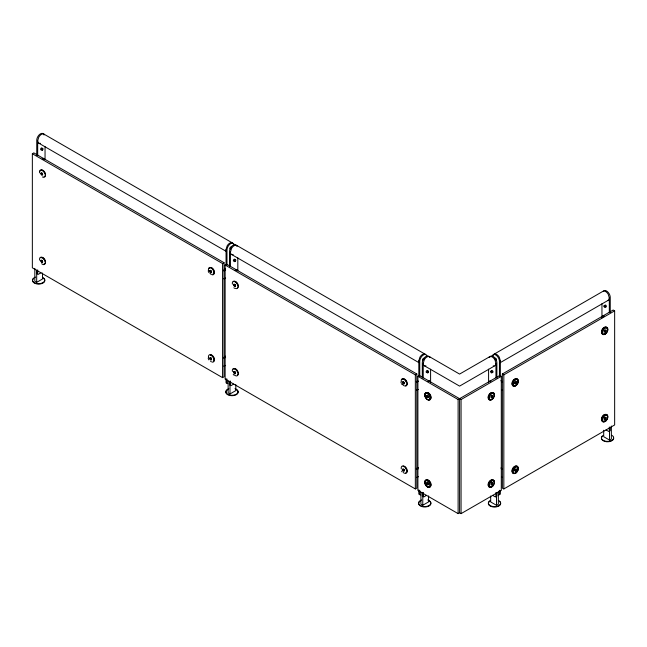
<?xml version="1.0" encoding="UTF-8"?>
<svg xmlns="http://www.w3.org/2000/svg" width="647" height="647" viewBox="0 0 647 647"><rect width="100%" height="100%" fill="white"/><g stroke="black" fill="none" stroke-linecap="round" stroke-linejoin="round"><path stroke-width="0.97" d="M34.825 268.368L34.825 281.275L36.685 282.343L42.484 278.994L42.484 273.018M36.685 282.343L36.685 270.438M37.68 269.888L37.68 273.754A1.148 0.663 -60 0 0 38.496 274.223L40.955 272.799M226.046 265.06L226.046 249.524L227.121 245.892A5.208 3.009 -60 0 1 232.33 242.884L232.92 243.418M228.14 380.978L228.14 392.883L230 393.958L235.799 390.61L235.799 384.625M230 393.958L230 381.051M230.453 381.18L230.453 385.038A1.148 0.663 -60 0 0 231.262 385.507L233.729 384.092M418.819 376.352L418.819 360.816L419.895 357.184A5.208 3.009 -60 0 1 425.103 354.168L425.694 354.71M420.914 492.262L420.914 504.175L422.774 505.25L428.573 501.902L428.573 495.917M422.774 505.25L422.774 492.343M423.227 492.464L423.227 496.33A1.148 0.663 -60 0 0 424.036 496.799L426.494 495.376M423.227 377.921L423.227 363.355L424.303 359.724A5.208 3.009 -60 0 1 429.511 356.715L459.588 374.079L489.666 356.723A5.208 3.009 60 0 1 494.874 359.732L495.95 363.355L495.95 377.937M430.595 382.272L430.595 369.178M461.06 513.637L461.06 399.547L419.369 375.462L417.897 376.311L458.116 399.531L499.808 375.47L501.288 376.328L501.288 490.418L461.06 513.637L459.588 512.788L459.588 398.698M490.685 495.998L490.685 501.951L496.484 505.299L498.344 504.231L498.344 491.267M500.357 490.895L500.357 493.79A1.148 0.663 60 0 1 499.549 494.259M603.7 430.263L603.7 436.701L609.506 440.049L611.358 438.981L611.358 426.017M37.68 155.345L37.68 140.771L38.763 137.14A5.208 3.009 -60 0 1 43.964 134.131L232.33 242.884M230.453 266.637L230.453 252.063L231.529 248.432A5.208 3.009 -60 0 1 236.737 245.423L425.103 354.176M210.938 358.074L211.221 358.818M493.119 355.526L494.073 354.176L603.028 291.271A5.208 3.009 60 0 1 608.237 294.28L609.32 297.903L609.32 312.477M515.368 382.579L515.473 382.07M515.368 469.884L515.473 469.374M491.405 396.49L491.405 395.673M492.375 483.309L491.534 483.058L492.375 483.309L492.375 483.948L491.421 484.498L491.405 482.986M491.898 395.964L491.421 397.193L492.375 396.643L492.375 396.004L491.534 395.754L492.375 396.004M492.011 395.794L491.898 397.242M514.688 382.765L516.249 382.223L515.772 383.453L514.931 383.202L514.931 382.563M514.931 383.202L516.249 382.223M604.419 330.892L604.896 330.293L605.746 330.552L605.26 331.782L604.783 331.102L605.746 330.552M604.419 331.531L605.374 330.334M491.421 483.867L491.898 483.269M492.011 483.099L491.898 484.546M514.931 470.506L515.885 469.318L516.249 470.167L515.772 470.757L514.931 470.506L515.408 469.269M515.295 470.717L516.249 469.528M604.419 418.197L604.896 417.598L605.746 417.857L605.26 419.086L604.783 419.046L605.26 417.808M604.419 418.835L605.746 417.857M515.279 470.013L514.688 470.07M489.083 357.257L489.666 356.723M225.617 278.064L224.913 278.485A1.723 0.995 0.2 0 1 223.692 278.776M225.617 365.369L224.913 365.79A1.723 0.995 0.2 0 1 223.692 366.081M418.391 389.357L417.687 389.777A1.723 0.995 0.2 0 1 416.466 390.068M418.391 476.661L417.687 477.082A1.723 0.995 0.2 0 1 416.466 477.373M32.35 153.727L33.822 152.878L224.048 262.706L224.048 376.797L222.568 377.646L32.35 267.826L32.35 153.727L222.568 263.555L224.048 262.706M41.254 173.42L42.217 173.97L41.74 174.65L41.254 173.42L42.104 173.161L42.581 173.76M41.254 174.059L41.626 173.21M41.74 174.65L42.581 174.399M42.144 261.081L42.217 261.914L41.74 261.954L41.254 260.725L42.104 260.466L42.581 261.065M41.254 260.725L42.104 260.466M41.254 261.364L41.626 260.515M41.74 261.954L42.581 261.703M210.154 270.923L211.108 271.473L210.631 272.161L210.154 271.562L210.526 270.713L211.48 271.902M210.631 270.883L211.48 271.263M225.124 265.019L226.596 264.17L416.814 373.99L416.814 488.089L415.342 488.938L225.124 379.118L225.124 265.019L415.342 374.848L416.814 373.99M224.307 270.082L223.506 270.252M234.028 284.712L234.877 284.454L235.354 285.052L234.982 285.901L234.028 285.351L234.028 284.712L234.877 284.454M234.028 285.351L234.4 284.494M234.505 285.942L235.354 285.691L234.982 285.901M210.154 358.228L211.108 358.778L210.631 359.465L210.154 358.867L210.526 358.017L211.48 359.206M224.307 357.387L223.506 357.556M234.028 372.017L234.877 371.758L235.354 372.357L234.982 373.206L234.028 372.656L234.028 372.017L234.877 371.758M234.028 372.656L234.4 371.799M234.505 373.246L235.354 372.995L234.982 373.206M402.927 382.215L403.882 382.765L403.404 383.445L402.927 382.854L403.291 382.005L404.254 383.194M403.404 382.175L404.254 382.555M417.08 381.366L416.28 381.536M426.802 395.996L427.651 395.746L428.128 396.336L427.756 397.193L426.802 396.635L426.802 395.996L427.651 395.746M426.802 396.635L427.166 395.786M427.279 397.234L428.128 396.975L427.756 397.193M500.155 362.692L608.237 300.289M502.363 373.998L613.178 310.018L614.65 310.867L614.65 424.958L503.835 488.938L502.363 488.089L502.363 373.998L503.835 374.848L614.65 310.867M461.06 399.547L501.288 376.328M402.927 469.52L403.882 470.07L403.404 470.749L402.927 470.159L403.291 469.31L404.254 470.498M417.08 468.679L416.28 468.84M426.802 483.301L427.651 483.05L428.128 483.641L427.756 484.498L426.802 483.94L426.802 483.301L427.651 483.05M426.802 483.94L427.166 483.091M427.279 484.538L428.128 484.279L427.756 484.498M417.897 376.311L417.897 490.402L458.116 513.629L459.588 512.772M225.617 270.147L224.145 270.794A1.723 0.995 -0.6 0 1 223.692 270.826M225.617 357.451L224.145 358.098A1.723 0.995 -0.6 0 1 223.692 358.131M418.391 381.431L416.911 382.086A1.723 0.995 -0.6 0 1 416.466 382.118M418.391 468.743L416.911 469.39A1.723 0.995 -0.6 0 1 416.466 469.423M502.266 390.052L501.401 389.737M502.266 477.357L501.401 477.041M502.339 381.504L502.096 381.382A94.357 54.477 60 0 0 500.867 380.719M502.339 468.808L502.096 468.687A94.357 54.477 60 0 0 500.867 468.024M609.434 430.813L609.539 430.87A1.148 0.663 60 0 0 610.25 430.344L610.25 427.327M606.045 429.932L608.503 431.347A1.148 0.663 60 0 0 609.32 430.878L609.32 427.02M501.401 381.787L501.49 381.835A1.723 0.995 0.2 0 0 502.266 382.094M38.763 143.157L226.256 251.4M231.529 254.449L419.021 362.692M424.303 365.741L459.588 386.113L494.874 365.741A5.208 3.009 60 0 0 495.95 363.355M501.401 469.091L501.49 469.14A1.723 0.995 0.2 0 0 502.266 469.398M492.682 495.384L495.141 496.807A1.148 0.663 60 0 0 495.95 496.338L495.95 492.472M427.974 396.66L427.627 396.223M233.85 287.769L234.505 288.255M427.974 483.964L427.279 483.26M429.511 356.715L430.101 357.257M236.737 245.423L237.328 245.957M43.972 134.131L44.554 134.673M233.235 374.427L233.85 375.074M42.33 261.307L41.74 260.684M427.279 395.956L427.756 396.554M427.166 396.425L427.651 397.023M427.166 483.73L427.651 484.328M403.777 469.261L404.254 469.859M234.505 284.664L234.982 285.262M234.4 285.133L234.877 285.731M234.505 371.968L234.982 372.567M234.4 372.437L234.877 373.036M211.003 357.977L211.48 358.567M41.626 173.841L42.104 174.439M41.626 261.145L42.104 261.744M401.601 383.849L402.127 384.625M401.601 471.153L402.127 471.93M208.827 272.565L208.164 270.858M208.827 359.869L208.164 358.163M400.938 382.151L401.197 383.008M500.357 376.36L500.357 360.816L499.282 357.184A5.208 3.009 60 0 0 494.082 354.176M610.25 312.477L610.25 297.369A5.208 3.009 60 0 0 607.517 291.684A5.208 3.009 60 0 0 603.376 291.271M609.506 430.845L609.506 440.049M601.953 303.726L601.953 317.831M515.295 382.773L515.295 383.412M503.835 374.848L503.835 488.938M499.435 376.457L499.435 361.349A5.208 3.009 60 0 0 496.233 355.284A5.208 3.009 60 0 0 492.189 356.068M499.435 490.297L499.435 494.332A1.148 0.663 60 0 1 498.619 494.801M496.88 377.937L496.88 362.821A5.208 3.009 60 0 0 493.677 356.756A5.208 3.009 60 0 0 489.642 357.54M496.88 492.779L496.88 495.804A1.148 0.663 60 0 1 496.071 496.273M496.484 496.33L496.484 505.299M488.59 369.178L488.59 382.272M458.116 399.531L458.116 513.629M422.297 377.929L422.297 362.813A5.208 3.009 -60 0 1 425.5 356.748A5.208 3.009 -60 0 1 429.535 357.532M422.297 492.771L422.297 495.796A1.148 0.663 -60 0 0 423.106 496.265M419.749 376.457L419.749 361.341A5.208 3.009 -60 0 1 422.952 355.276A5.208 3.009 -60 0 1 426.988 356.06M419.749 490.297L419.749 494.324A1.148 0.663 -60 0 0 420.558 494.793M418.819 489.925L418.819 493.79A1.148 0.663 -60 0 0 419.628 494.259M415.342 374.848L415.342 488.938M237.821 257.878L237.821 270.98M229.523 266.637L229.523 251.521A5.208 3.009 -60 0 1 232.726 245.456A5.208 3.009 -60 0 1 236.77 246.24M229.523 381.479L229.523 384.504A1.148 0.663 -60 0 0 230.34 384.973M226.976 265.165L226.976 250.049A5.208 3.009 -60 0 1 230.178 243.984A5.208 3.009 -60 0 1 234.214 244.768M226.976 379.005L226.976 383.032A1.148 0.663 -60 0 0 227.784 383.501M226.046 378.632L226.046 382.498A1.148 0.663 -60 0 0 226.854 382.967M222.568 263.555L222.568 377.646M45.047 146.594L45.047 159.688M36.75 155.345L36.75 140.237A5.208 3.009 -60 0 1 39.952 134.172A5.208 3.009 -60 0 1 43.996 134.956M36.75 270.195L36.75 273.212A1.148 0.663 -60 0 0 37.566 273.681M233.721 368.952A3.607 2.087 60 0 1 237.279 370.351L238.112 372.017A3.607 2.087 60 0 1 237.392 375.09M233.721 281.647A3.607 2.087 60 0 1 237.538 283.443A3.607 2.087 60 0 1 237.392 287.786M406.292 385.297A3.607 2.087 60 0 1 405.726 385.369M402.297 379.652A3.607 2.087 60 0 1 402.612 379.158M403.639 378.786A3.607 2.087 60 0 1 406.664 381.366A3.607 2.087 60 0 1 406.745 385.005M406.292 472.601A3.607 2.087 60 0 1 405.726 472.674M403.073 466.172A3.607 2.087 60 0 1 406.437 468.258A3.607 2.087 60 0 1 406.745 472.31M516.476 466.382A3.607 2.087 -60 0 1 516.832 466.835M513.589 472.666A3.607 2.087 -60 0 1 512.998 472.633M512.513 472.391A3.607 2.087 -60 0 1 512.642 468.428A3.607 2.087 -60 0 1 515.999 466.131M516.476 379.077A3.607 2.087 -60 0 1 516.832 379.53M513.589 385.361A3.607 2.087 -60 0 1 512.998 385.329A3.607 2.087 -60 0 0 513.581 385.669M512.513 385.086A3.607 2.087 -60 0 1 512.642 381.123A3.607 2.087 -60 0 1 515.999 378.827M602.494 333.666A3.607 2.087 -60 0 1 602.381 329.056A3.607 2.087 -60 0 1 606.32 327.867M605.972 414.719A3.607 2.087 -60 0 1 606.32 415.172M602.009 420.72A3.607 2.087 -60 0 1 602.131 416.765A3.607 2.087 -60 0 1 605.487 414.468M40.947 170.355A3.607 2.087 60 0 1 44.991 172.563A3.607 2.087 60 0 1 44.053 176.566M44.619 263.798A3.607 2.087 60 0 1 44.053 263.871M40.947 257.66A3.607 2.087 60 0 1 44.506 259.059A3.607 2.087 60 0 1 45.08 263.507M213.518 274.005A3.607 2.087 60 0 1 212.952 274.077M209.523 268.359A3.607 2.087 60 0 1 209.838 267.866M210.299 267.575A3.607 2.087 60 0 1 213.664 269.662A3.607 2.087 60 0 1 213.979 273.713M210.299 354.88A3.607 2.087 60 0 1 213.664 356.966A3.607 2.087 60 0 1 213.979 361.018M426.551 392.85A3.607 2.087 60 0 1 430.384 394.896A3.607 2.087 60 0 1 430.029 399.102M489.73 486.447A3.607 2.087 -60 0 1 488.792 482.209A3.607 2.087 -60 0 1 492.974 480.624M489.73 399.142A3.607 2.087 -60 0 1 488.622 395.236A3.607 2.087 -60 0 1 492.715 392.939M426.203 480.608A3.607 2.087 60 0 1 430.142 481.797A3.607 2.087 60 0 1 430.029 486.407M426.478 392.939A3.607 2.087 60 0 1 429.584 394.832M430.045 395.657A3.607 2.087 60 0 1 430.36 396.514M430.304 398.738A3.607 2.087 60 0 1 429.956 399.191M491.955 399.005A4.1 2.37 -60 0 1 488.315 398.164A4.1 2.37 -60 0 1 491.453 392.721A4.1 2.37 -60 0 1 494.001 395.446M493.257 397.387A4.1 2.37 -60 0 1 492.65 398.261M493.604 397.582A4.1 2.37 -60 0 1 488.825 399.118A4.1 2.37 -60 0 1 491.801 392.915A4.1 2.37 -60 0 1 494.065 396.627M494.114 365.976A5.208 3.009 60 0 1 493.224 365.887M491.518 371.006A1.068 0.615 60 0 1 492.27 370.569A1.068 0.615 60 0 1 493.022 371.871A1.068 0.615 60 0 1 492.27 372.308M493.273 480.584A3.607 2.087 -60 0 1 493.588 481.077M489.593 486.722A3.607 2.087 -60 0 1 489.132 486.431M488.817 485.937A3.607 2.087 -60 0 1 489.221 482.791M489.706 481.983A3.607 2.087 -60 0 1 492.812 480.284M489.043 381.762A0.817 0.477 59.6 0 1 489.561 381.39A94.357 54.477 60 0 1 490.167 381.665M489.747 381.358A0.817 0.477 59.6 0 1 490.256 380.994A94.357 54.477 60 0 1 490.863 381.261M493.273 393.279A3.607 2.087 -60 0 1 493.588 393.772M489.593 399.417A3.607 2.087 -60 0 1 489.132 399.126M488.817 398.625A3.607 2.087 -60 0 1 489.221 395.487M489.706 394.678A3.607 2.087 -60 0 1 492.812 392.98M426.713 372.389A1.068 0.615 -60 0 1 426.163 371.71A1.068 0.615 -60 0 1 426.971 370.529A1.068 0.615 -60 0 1 427.659 370.998M425.952 365.887A5.208 3.009 -60 0 1 423.227 363.355M429.616 381.382A0.817 0.469 -59.6 0 1 430.134 381.746M429.43 381.35A0.817 0.477 -60.4 0 0 428.921 380.978A94.357 54.477 -60 0 0 427.699 381.528M429.034 381.35A94.349 54.671 -60.2 0 1 429.648 381.083M425.467 396.417A4.1 2.37 60 0 1 426.98 392.47A4.1 2.37 60 0 1 430.829 397.258A4.1 2.37 60 0 1 427.974 399.539M425.993 480.495A3.607 2.087 60 0 1 429.584 482.136M430.045 482.961A3.607 2.087 60 0 1 430.36 483.819M430.304 486.043A3.607 2.087 60 0 1 429.956 486.495M491.955 486.309A4.1 2.37 -60 0 1 488.315 485.468A4.1 2.37 -60 0 1 491.453 480.025A4.1 2.37 -60 0 1 494.001 482.751M493.604 484.886A4.1 2.37 -60 0 1 488.825 486.423A4.1 2.37 -60 0 1 491.801 480.22A4.1 2.37 -60 0 1 494.065 483.932M425.467 483.721A4.1 2.37 60 0 1 426.98 479.775A4.1 2.37 60 0 1 430.829 484.563A4.1 2.37 60 0 1 427.974 486.843M230.728 248.755A1.068 0.615 -60 0 1 229.903 248.44A1.068 0.615 -60 0 1 230.583 247.097A1.068 0.615 -60 0 1 231.408 247.413M231.003 248.238A1.068 0.615 -60 0 1 231.327 247.793M41.173 149.805A1.068 0.615 -60 0 1 40.624 149.125A1.068 0.615 -60 0 1 41.432 147.945A1.068 0.615 -60 0 1 42.12 148.414M40.413 143.302A5.208 3.009 -60 0 1 37.68 140.771M40.049 171.18A3.607 2.087 60 0 1 40.365 170.687M40.826 170.396A3.607 2.087 60 0 1 42.031 170.468M42.694 170.832A3.607 2.087 60 0 1 43.931 172.094M44.417 172.895A3.607 2.087 60 0 1 44.764 173.752M43.462 159.073A94.357 54.477 -60 0 1 44.077 158.806A0.817 0.477 -60 0 1 44.586 159.178M42.16 158.952A94.357 54.477 -60 0 1 43.381 158.402A0.817 0.477 -60 0 1 43.891 158.774M39.629 172.862A4.1 2.37 60 0 1 41.926 170.024A4.1 2.37 60 0 1 45.322 174.989A4.1 2.37 60 0 1 42.435 176.963M210.283 355.13A3.607 2.087 60 0 1 212.24 356.198M212.823 356.901A3.607 2.087 60 0 1 213.656 358.567M213.85 359.408A3.607 2.087 60 0 1 213.866 360.193M208.819 355.3A4.1 2.37 60 0 1 213.631 357.71A4.1 2.37 60 0 1 212.079 362.094M211.326 361.77A4.1 2.37 60 0 1 210.574 361.22M208.528 357.67A4.1 2.37 60 0 1 208.528 355.939M224.323 356.829A94.349 54.882 -60.4 0 1 225.552 356.173M209.264 268.198A3.607 2.087 60 0 1 209.717 267.898M210.283 267.826A3.607 2.087 60 0 1 212.24 268.893M212.823 269.597A3.607 2.087 60 0 1 213.656 271.263M213.85 272.104A3.607 2.087 60 0 1 213.866 272.888M208.819 267.995A4.1 2.37 60 0 1 213.631 270.406A4.1 2.37 60 0 1 212.079 274.789M211.326 274.465A4.1 2.37 60 0 1 209.879 273.18M208.528 270.365A4.1 2.37 60 0 1 208.528 268.634M224.323 269.524A94.349 54.882 -60.4 0 1 225.552 268.869M40.826 257.7A3.607 2.087 60 0 1 42.031 257.773M42.694 258.137A3.607 2.087 60 0 1 43.931 259.398M44.417 260.207A3.607 2.087 60 0 1 44.764 261.056M226.167 250.551A5.208 3.009 -60 0 1 226.046 249.524M39.629 260.167A4.1 2.37 60 0 1 42.176 257.433A4.1 2.37 60 0 1 45.322 262.876A4.1 2.37 60 0 1 41.683 263.717M609.312 297.903A5.208 3.009 60 0 1 607.476 300.523M603.109 315.898A0.817 0.469 60.1 0 1 603.619 315.526M603.651 315.801A94.357 54.291 59.8 0 1 604.258 316.076M494.995 358.786A1.068 0.615 60 0 1 495.683 358.317A1.068 0.615 60 0 1 496.492 359.497A1.068 0.615 60 0 1 495.942 360.177M495.351 359.449A1.068 0.615 60 0 1 495.553 359.95M500.357 360.808A5.208 3.009 60 0 1 499.864 362.652M604.905 305.788A1.068 0.615 60 0 1 605.438 305.028A1.068 0.615 60 0 1 606.36 306.177A1.068 0.615 60 0 1 605.827 306.937M512.747 384.965A3.607 2.087 -60 0 1 512.691 382.741M513.014 381.884A3.607 2.087 -60 0 1 514.672 379.74M515.344 379.336A3.607 2.087 -60 0 1 515.991 379.134M516.573 379.166A3.607 2.087 -60 0 1 517.058 379.417M514.325 386.081A4.1 2.37 -60 0 1 512.278 383.17A4.1 2.37 -60 0 1 515.829 378.746A4.1 2.37 -60 0 1 517.883 381.665M516.524 384.48A4.1 2.37 -60 0 1 515.077 385.766M604.969 420.728A3.607 2.087 -60 0 1 604.306 421.132M602.187 418.374A3.607 2.087 -60 0 1 602.503 417.509M602.955 416.692A3.607 2.087 -60 0 1 605.479 414.767M606.069 414.8A3.607 2.087 -60 0 1 606.546 415.042M605.317 420.849A4.1 2.37 -60 0 1 601.678 420.008A4.1 2.37 -60 0 1 604.824 414.565A4.1 2.37 -60 0 1 607.371 417.299M605.665 421.051A4.1 2.37 -60 0 1 602.025 419.628A4.1 2.37 -60 0 1 606.142 414.509A4.1 2.37 -60 0 1 606.967 419.434M604.969 333.423A3.607 2.087 -60 0 1 604.306 333.828M602.187 331.07A3.607 2.087 -60 0 1 602.503 330.205M602.955 329.388A3.607 2.087 -60 0 1 606.546 327.738M605.317 333.545A4.1 2.37 -60 0 1 601.678 332.704A4.1 2.37 -60 0 1 604.824 327.261A4.1 2.37 -60 0 1 607.371 329.994M606.368 333.003A4.1 2.37 -60 0 1 602.025 332.906A4.1 2.37 -60 0 1 605.907 327.22A4.1 2.37 -60 0 1 606.967 332.129M602.414 316.302A0.817 0.469 60.1 0 1 602.923 315.93M602.98 316.448A94.349 54.065 59.6 0 1 603.586 316.723M513.581 472.973A3.607 2.087 -60 0 1 513.095 472.722M512.747 472.27A3.607 2.087 -60 0 1 512.691 470.046M513.014 469.188A3.607 2.087 -60 0 1 514.672 467.045M515.344 466.641A3.607 2.087 -60 0 1 515.991 466.438M516.573 466.471A3.607 2.087 -60 0 1 517.058 466.722M515.829 472.52A4.1 2.37 -60 0 1 512.351 472.439A4.1 2.37 -60 0 1 513.855 467.393A4.1 2.37 -60 0 1 517.592 466.592M517.883 467.239A4.1 2.37 -60 0 1 517.883 468.97M422.944 360.161A1.068 0.615 -60 0 1 422.992 358.762A1.068 0.615 -60 0 1 424.133 358.503M423.922 359.295A1.068 0.615 -60 0 1 424.092 359.085M418.941 361.843A5.208 3.009 -60 0 1 418.819 360.816M233.939 261.097A1.068 0.615 -60 0 1 233.397 260.418A1.068 0.615 -60 0 1 234.206 259.237A1.068 0.615 -60 0 1 234.893 259.706M233.187 254.595A5.208 3.009 -60 0 1 230.453 252.063M233.591 281.688A3.607 2.087 60 0 1 234.804 281.76M235.468 282.124A3.607 2.087 60 0 1 236.697 283.378M237.182 284.187A3.607 2.087 60 0 1 237.53 285.044M236.236 270.365A94.357 54.477 -60 0 1 236.842 270.098A0.817 0.477 -60 0 1 237.352 270.47M234.926 270.244A94.357 54.477 -60 0 1 236.147 269.694A0.817 0.477 -60 0 1 236.656 270.066M232.402 284.154A4.1 2.37 60 0 1 234.699 281.316A4.1 2.37 60 0 1 238.096 286.281A4.1 2.37 60 0 1 235.201 288.255M403.696 466.568A3.607 2.087 60 0 1 404.367 466.932M405.596 468.193A3.607 2.087 60 0 1 406.429 469.859M401.302 468.962A4.1 2.37 60 0 1 403.348 466.042A4.1 2.37 60 0 1 406.898 470.466A4.1 2.37 60 0 1 404.852 473.378M404.1 473.062A4.1 2.37 60 0 1 403.348 472.512M417.089 468.121A94.349 54.882 -60.4 0 1 418.326 467.457M402.03 379.49A3.607 2.087 60 0 1 402.491 379.191M403.696 379.263A3.607 2.087 60 0 1 406.429 382.547M417.08 381.698A94.349 54.275 -59.8 0 1 418.302 381.026M401.302 381.657A4.1 2.37 60 0 1 403.348 378.738A4.1 2.37 60 0 1 406.898 383.161A4.1 2.37 60 0 1 404.852 386.073M404.1 385.758A4.1 2.37 60 0 1 402.652 384.472M233.591 368.992A3.607 2.087 60 0 1 234.804 369.065M235.468 369.429A3.607 2.087 60 0 1 236.697 370.682M237.182 371.491A3.607 2.087 60 0 1 237.53 372.348M232.402 371.459A4.1 2.37 60 0 1 234.95 368.725A4.1 2.37 60 0 1 238.096 374.168A4.1 2.37 60 0 1 234.457 375.009M499.808 501.684A6.155 3.55 0 0 1 498.101 506.375A6.155 3.55 0 0 1 489.844 505.808A6.155 3.55 0 0 1 490.111 501.004M498.813 500.552A6.155 3.55 0 0 1 498.91 505.574A6.155 3.55 0 0 1 490.216 505.631A6.155 3.55 0 0 1 490.111 500.608M429.042 500.899A6.155 3.55 0 0 1 429.147 505.922A6.155 3.55 0 0 1 420.445 505.978A6.155 3.55 0 0 1 420.348 500.956M427.756 499.937A6.155 3.55 0 0 1 429.503 505.291A6.155 3.55 0 0 1 420.073 505.356A6.155 3.55 0 0 1 421.609 499.985M236.276 389.607A6.155 3.55 0 0 1 236.373 394.63A6.155 3.55 0 0 1 227.671 394.686A6.155 3.55 0 0 1 227.574 389.664M234.99 388.653A6.155 3.55 0 0 1 236.729 393.999A6.155 3.55 0 0 1 227.307 394.063A6.155 3.55 0 0 1 228.836 388.693M42.953 278A6.155 3.55 0 0 1 43.414 282.788A6.155 3.55 0 0 1 35.181 283.467A6.155 3.55 0 0 1 33.288 278.8M42.953 277.595A6.155 3.55 0 0 1 42.662 282.828A6.155 3.55 0 0 1 33.652 282.205A6.155 3.55 0 0 1 35.52 277.078M613.453 437.283A6.155 3.55 0 0 1 606.797 441.772A6.155 3.55 0 0 1 602.171 436.499M611.836 435.302A6.155 3.55 0 0 1 611.933 440.324A6.155 3.55 0 0 1 603.23 440.381A6.155 3.55 0 0 1 603.133 435.358M492.561 399.07A3.607 2.087 -60 0 0 493.701 393.473A3.607 2.087 -60 0 0 489.431 397.266A3.607 2.087 -60 0 0 492.561 399.07M492.141 397.501A1.31 0.76 -60 0 0 492.553 395.463A1.31 0.76 -60 0 0 491 396.846A1.31 0.76 -60 0 0 492.141 397.501M490.588 371.54A1.068 0.615 60 0 0 491.72 372.947A1.068 0.615 60 0 0 491.72 371.443A1.068 0.615 60 0 0 490.588 371.54M428.031 372.696A1.068 0.615 -60 0 0 428.371 371.046A1.068 0.615 -60 0 0 427.109 372.162A1.068 0.615 -60 0 0 428.031 372.696M424.723 394.719A4.1 2.37 60 0 0 429.074 400.129A4.1 2.37 60 0 0 429.074 394.33A4.1 2.37 60 0 0 424.723 394.719M424.723 395.123A3.607 2.087 60 0 0 428.557 399.886A3.607 2.087 60 0 0 428.557 394.775A3.607 2.087 60 0 0 424.723 395.123M426.349 396.061A1.31 0.76 60 0 0 427.74 397.792A1.31 0.76 60 0 0 427.74 395.932A1.31 0.76 60 0 0 426.349 396.061M492.561 486.374A3.607 2.087 -60 0 0 493.701 480.778A3.607 2.087 -60 0 0 489.431 484.571A3.607 2.087 -60 0 0 492.561 486.374M492.141 484.805A1.31 0.76 -60 0 0 492.553 482.767A1.31 0.76 -60 0 0 491 484.15A1.31 0.76 -60 0 0 492.141 484.805M424.723 482.023A4.1 2.37 60 0 0 429.074 487.434A4.1 2.37 60 0 0 429.074 481.635A4.1 2.37 60 0 0 424.723 482.023M424.723 482.427A3.607 2.087 60 0 0 428.557 487.191A3.607 2.087 60 0 0 428.557 482.08A3.607 2.087 60 0 0 424.723 482.427M426.349 483.366A1.31 0.76 60 0 0 427.74 485.096A1.31 0.76 60 0 0 427.74 483.236A1.31 0.76 60 0 0 426.349 483.366M42.492 150.112A1.068 0.615 -60 0 0 42.823 148.462A1.068 0.615 -60 0 0 41.562 149.586A1.068 0.615 -60 0 0 42.492 150.112M40.81 173.477A1.31 0.76 60 0 0 42.201 175.208A1.31 0.76 60 0 0 42.201 173.356A1.31 0.76 60 0 0 40.81 173.477M209.701 358.284A1.31 0.76 60 0 0 211.1 360.023A1.31 0.76 60 0 0 211.1 358.163A1.31 0.76 60 0 0 209.701 358.284M209.701 270.98A1.31 0.76 60 0 0 211.1 272.719A1.31 0.76 60 0 0 211.1 270.858A1.31 0.76 60 0 0 209.701 270.98M40.81 260.781A1.31 0.76 60 0 0 42.201 262.512A1.31 0.76 60 0 0 42.201 260.66A1.31 0.76 60 0 0 40.81 260.781M603.95 306.088A1.068 0.615 60 0 0 605.082 307.487A1.068 0.615 60 0 0 605.082 305.982A1.068 0.615 60 0 0 603.95 306.088M516.177 385.418A4.1 2.37 -60 0 0 517.479 379.061A4.1 2.37 -60 0 0 512.626 383.364A4.1 2.37 -60 0 0 516.177 385.418M516.435 385.28A3.607 2.087 -60 0 0 517.576 379.692A3.607 2.087 -60 0 0 513.306 383.477A3.607 2.087 -60 0 0 516.435 385.28M516.015 383.711A1.31 0.76 -60 0 0 516.427 381.681A1.31 0.76 -60 0 0 514.875 383.056A1.31 0.76 -60 0 0 516.015 383.711M605.924 420.914A3.607 2.087 -60 0 0 607.072 415.325A3.607 2.087 -60 0 0 602.802 419.11A3.607 2.087 -60 0 0 605.924 420.914M605.503 419.345A1.31 0.76 -60 0 0 605.924 417.315A1.31 0.76 -60 0 0 604.371 418.69A1.31 0.76 -60 0 0 605.503 419.345M605.924 333.609A3.607 2.087 -60 0 0 607.072 328.021A3.607 2.087 -60 0 0 602.802 331.806A3.607 2.087 -60 0 0 605.924 333.609M605.503 332.04A1.31 0.76 -60 0 0 605.924 330.01A1.31 0.76 -60 0 0 604.371 331.385A1.31 0.76 -60 0 0 605.503 332.04M516.177 472.722A4.1 2.37 -60 0 0 517.479 466.366A4.1 2.37 -60 0 0 512.626 470.668A4.1 2.37 -60 0 0 516.177 472.722M516.435 472.585A3.607 2.087 -60 0 0 517.576 466.997A3.607 2.087 -60 0 0 513.306 470.781A3.607 2.087 -60 0 0 516.435 472.585M516.015 471.016A1.31 0.76 -60 0 0 516.427 468.986A1.31 0.76 -60 0 0 514.875 470.361A1.31 0.76 -60 0 0 516.015 471.016M235.257 261.404A1.068 0.615 -60 0 0 235.597 259.754A1.068 0.615 -60 0 0 234.335 260.87A1.068 0.615 -60 0 0 235.257 261.404M233.583 284.769A1.31 0.76 60 0 0 234.974 286.5A1.31 0.76 60 0 0 234.974 284.648A1.31 0.76 60 0 0 233.583 284.769M402.474 469.576A1.31 0.76 60 0 0 403.865 471.307A1.31 0.76 60 0 0 403.865 469.455A1.31 0.76 60 0 0 402.474 469.576M402.474 382.272A1.31 0.76 60 0 0 403.865 384.003A1.31 0.76 60 0 0 403.865 382.151A1.31 0.76 60 0 0 402.474 382.272M233.583 372.074A1.31 0.76 60 0 0 234.974 373.804A1.31 0.76 60 0 0 234.974 371.952A1.31 0.76 60 0 0 233.583 372.074"/></g></svg>
